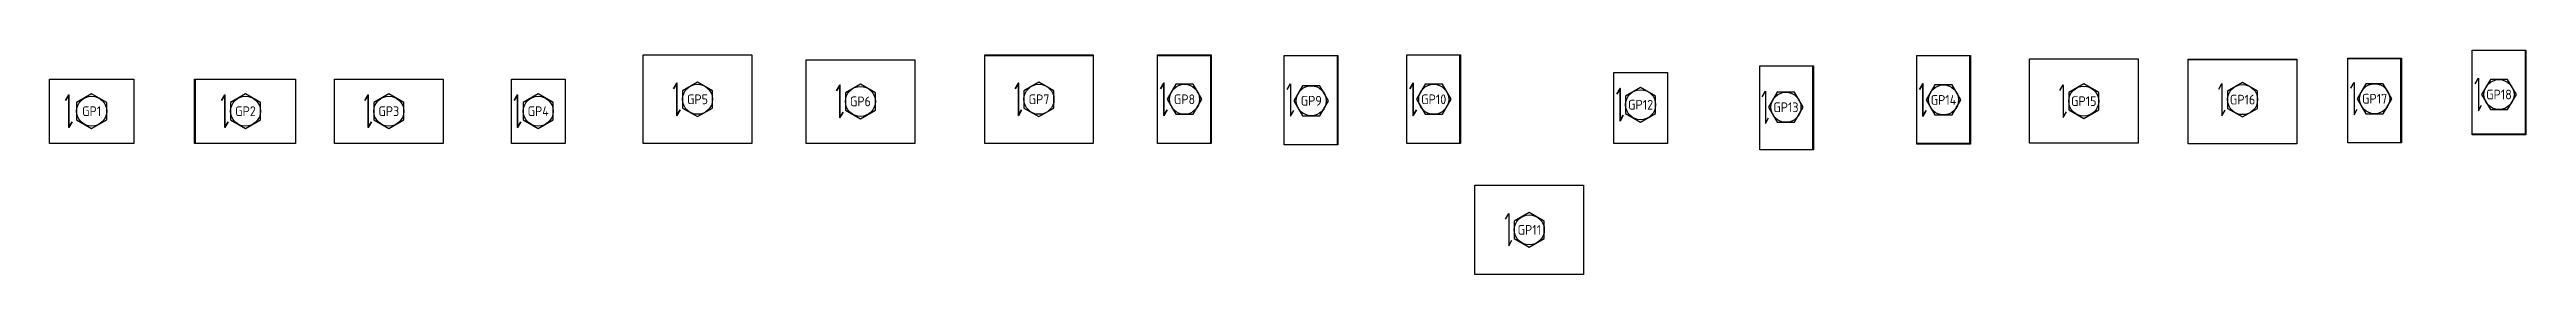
# Model space of a CAD drawing. Header units: millimetres. Extents: x 3971 to 42062, y 1670 to 5134.
import ezdxf

# ---------------------------------------------------------------- set-up
doc = ezdxf.new("R2010")
doc.units = ezdxf.units.MM
doc.layers.add('Text', color=40, linetype='Continuous', lineweight=35)
doc.styles.get("Standard").update_dxf_attribs({"font": 'ISOCP.SHX'})

msp = doc.modelspace()

# ---------------------------------------------------------------- linework, layer by layer
for points in [[(13101, 3689), (13101, 5050), (14771, 5050), (14771, 3689)], [(15606, 3689), (15606, 4976), (17276, 4976), (17276, 3689)], [(18352, 3689), (18352, 5050), (20022, 5050), (20022, 3689)], [(21012, 3689), (21012, 5050), (21837, 5050), (21837, 3689)], [(22960, 3667), (22960, 5041), (23785, 5041), (23785, 3667)], [(22960, 3667), (22960, 5041), (23785, 5041), (23785, 3667)], [(24843, 3689), (24843, 5050), (25668, 5050), (25668, 3689)], [(32685, 3679), (32685, 5040), (33510, 5040), (33510, 3679)], [(34419, 3690), (34419, 4988), (36089, 4988), (36089, 3690)], [(36861, 3684), (36861, 4986), (38531, 4986), (38531, 3684)], [(39314, 3699), (39314, 5001), (40139, 5001), (40139, 3699)], [(41227, 3822), (41227, 5124), (42052, 5124), (42052, 3822)], [(5266, 3689), (3971, 3689), (3971, 4679), (5266, 4679)], [(6202, 3689), (6202, 4679), (7752, 4679), (7752, 3689)], [(8354, 3689), (8354, 4679), (10024, 4679), (10024, 3689)], [(11074, 3689), (11074, 4679), (11899, 4679), (11899, 3689)], [(14167, 4500), (13936, 4633), (13705, 4500), (13705, 4233), (13936, 4100), (14167, 4233)], [(16672, 4468), (16441, 4601), (16210, 4468), (16210, 4201), (16441, 4068), (16672, 4201)], [(19418, 4500), (19187, 4633), (18956, 4500), (18956, 4233), (19187, 4100), (19418, 4233)], [(21291, 4598), (21158, 4367), (21291, 4136), (21558, 4136), (21691, 4367), (21558, 4598)], [(23240, 4576), (23107, 4345), (23240, 4114), (23507, 4114), (23640, 4345), (23507, 4576)], [(23240, 4576), (23107, 4345), (23240, 4114), (23507, 4114), (23640, 4345), (23507, 4576)], [(25124, 4598), (24990, 4367), (25124, 4136), (25391, 4136), (25524, 4367), (25391, 4598)], [(28027, 3689), (28027, 4779), (28852, 4779), (28852, 3689)], [(30272, 3587), (30272, 4885), (31097, 4885), (31097, 3587)], [(30272, 3587), (30272, 4885), (31097, 4885), (31097, 3587)], [(32964, 4588), (32830, 4357), (32964, 4126), (33231, 4126), (33364, 4357), (33231, 4588)], [(35485, 4473), (35254, 4606), (35023, 4473), (35023, 4206), (35254, 4072), (35485, 4206)], [(37927, 4495), (37696, 4628), (37465, 4495), (37465, 4228), (37696, 4095), (37927, 4228)], [(39593, 4607), (39460, 4376), (39593, 4146), (39860, 4146), (39993, 4376), (39860, 4607)], [(41506, 4672), (41372, 4441), (41506, 4210), (41772, 4210), (41906, 4441), (41772, 4672)], [(4850, 4318), (4619, 4451), (4388, 4318), (4388, 4051), (4619, 3917), (4850, 4051)], [(7216, 4318), (6985, 4451), (6754, 4318), (6754, 4051), (6985, 3917), (7216, 4051)], [(9420, 4318), (9189, 4451), (8958, 4318), (8958, 4051), (9189, 3917), (9420, 4051)], [(11717, 4318), (11486, 4451), (11255, 4318), (11255, 4051), (11486, 3917), (11717, 4051)], [(28670, 4418), (28439, 4551), (28208, 4418), (28208, 4151), (28439, 4017), (28670, 4151)], [(30541, 4475), (30408, 4244), (30541, 4013), (30808, 4013), (30941, 4244), (30808, 4475)], [(30541, 4475), (30408, 4244), (30541, 4013), (30808, 4013), (30941, 4244), (30808, 4475)], [(25892, 1670), (25892, 3044), (27562, 3044), (27562, 1670)], [(25892, 1670), (25892, 3044), (27562, 3044), (27562, 1670)], [(26958, 2490), (26727, 2623), (26496, 2490), (26496, 2223), (26727, 2090), (26958, 2223)], [(26958, 2490), (26727, 2623), (26496, 2490), (26496, 2223), (26727, 2090), (26958, 2223)]]:
    msp.add_lwpolyline(points, close=True)
at = {"color": 40, "const_width": 20}
for points in [[(18352, 5040), (20022, 5040)], [(21012, 5040), (21837, 5040)], [(21827, 3689), (21827, 5050)], [(23775, 3667), (23775, 5041)], [(25658, 3689), (25658, 5050)], [(33500, 3679), (33500, 5040)], [(36861, 4976), (38531, 4976)], [(39314, 4991), (40139, 4991)], [(40129, 3699), (40129, 5001)], [(42042, 3822), (42042, 5124)], [(6212, 3689), (6212, 4679)], [(31087, 3587), (31087, 4885)], [(41227, 3832), (42052, 3832)], [(32685, 3689), (33510, 3689)]]:
    msp.add_lwpolyline(points, dxfattribs=at)
at = {"const_width": 20}
msp.add_lwpolyline([(23775, 3667), (23775, 5041)], dxfattribs=at)
at = {"color": 40}
for points in [[(23005, 4519), (23055, 4606), (23055, 4106), (23105, 4193)], [(34887, 4503), (34937, 4589), (34937, 4089), (34987, 4176)], [(37329, 4525), (37379, 4612), (37379, 4112), (37429, 4198)], [(39360, 4540), (39410, 4626), (39410, 4126), (39460, 4213)], [(41272, 4604), (41322, 4691), (41322, 4191), (41372, 4277)], [(30308, 4407), (30358, 4494), (30358, 3994), (30408, 4080)], [(30308, 4407), (30358, 4494), (30358, 3994), (30408, 4080)], [(26360, 2523), (26410, 2610), (26410, 2110), (26460, 2197)], [(26360, 2523), (26410, 2610), (26410, 2110), (26460, 2197)]]:
    msp.add_lwpolyline(points, dxfattribs=at)
for centre in [(13936, 4367), (19187, 4367), (21425, 4367), (23374, 4345), (23374, 4345), (25257, 4367), (33097, 4357), (37696, 4362), (39727, 4376), (41639, 4441), (4619, 4184), (6985, 4184), (9189, 4184), (11486, 4184), (16441, 4335), (28439, 4284), (30674, 4244), (30674, 4244), (35254, 4339), (26727, 2357), (26727, 2357)]:
    msp.add_circle(centre, 231)
at = {"layer": 'Text'}
for points in [[(13569, 4530), (13619, 4617), (13619, 4117), (13669, 4203)], [(16075, 4498), (16125, 4585), (16125, 4085), (16175, 4171)], [(18820, 4530), (18870, 4617), (18870, 4117), (18920, 4203)], [(21058, 4530), (21108, 4617), (21108, 4117), (21158, 4203)], [(24890, 4530), (24940, 4617), (24940, 4117), (24990, 4203)], [(32730, 4520), (32780, 4607), (32780, 4107), (32830, 4193)], [(4219, 4348), (4269, 4434), (4269, 3934), (4319, 4021)], [(6618, 4348), (6668, 4434), (6668, 3934), (6718, 4021)], [(8822, 4348), (8872, 4434), (8872, 3934), (8922, 4021)], [(11119, 4348), (11169, 4434), (11169, 3934), (11219, 4021)], [(28073, 4448), (28123, 4534), (28123, 4034), (28173, 4121)]]:
    msp.add_lwpolyline(points, dxfattribs=at)

# ---------------------------------------------------------------- texts
at = {"char_height": 150, "attachment_point": 5}
for s, insert in [('GP1', (4619, 4184)), ('GP2', (6985, 4184)), ('GP3', (9189, 4184)), ('GP4', (11486, 4184)), ('GP5', (13936, 4367)), ('GP6', (16441, 4335)), ('GP7', (19187, 4367)), ('GP8', (21425, 4367)), ('GP9', (23374, 4345)), ('GP9', (23374, 4345)), ('GP10', (25257, 4367)), ('GP12', (28439, 4284)), ('GP13', (30674, 4244)), ('GP13', (30674, 4244)), ('GP14', (33097, 4357)), ('GP15', (35254, 4339)), ('GP16', (37696, 4362)), ('GP17', (39727, 4376)), ('GP18', (41639, 4441)), ('GP11', (26727, 2357)), ('GP11', (26727, 2357))]:
    msp.add_mtext_dynamic_manual_height_columns(s, width=413.26, gutter_width=12.5, heights=[0], dxfattribs=dict(at, insert=insert))

doc.saveas('drawing.dxf')
